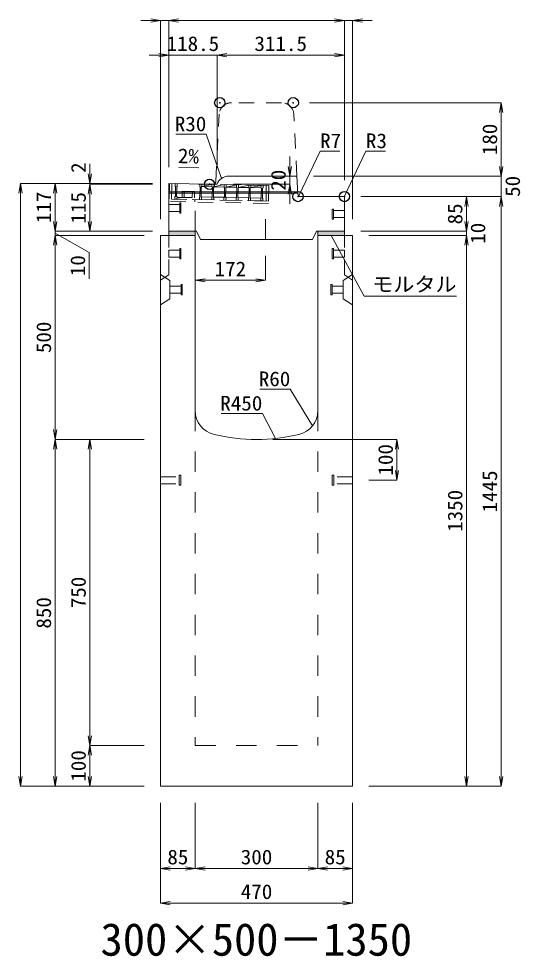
# Model space of a CAD drawing. Units: millimetres at full size. Extents: x -1809 to 57027, y -20349 to 17321.
# Drawn here: x 12318 to 13545, y -12412 to -10115 of the extents above; entities that cross this region are included whole.
import ezdxf
from ezdxf.enums import TextEntityAlignment as Align

# ---------------------------------------------------------------- set-up
doc = ezdxf.new("R2010")
doc.units = ezdxf.units.MM
doc.header["$LTSCALE"] = 50
doc.header["$PDMODE"] = 32
doc.header["$PDSIZE"] = 25
doc.linetypes.add('USER1', pattern=[2, 1, -1])
doc.linetypes.add('USER2', pattern=[1.35, 0.75, -0.6])
for name, color, linetype, lineweight in [('インサート', 3, 'USER2', 9), ('グレーチング', 7, 'USER2', 9), ('モルタル', 7, 'Continuous', 9), ('受枠', 3, 'USER2', 9), ('寸法線', 7, 'Continuous', 13), ('引出線', 4, 'Continuous', 13), ('本体', 2, 'Continuous', 13), ('目地', 132, 'Continuous', 9)]:
    doc.layers.add(name, color=color, linetype=linetype, lineweight=lineweight)
doc.layers.add('作業エリア', color=11, linetype='Continuous')
doc.layers.add('文字', color=7, linetype='Continuous')
doc.styles.add('ＭＳ 明朝', font='')
doc.styles.get('ＭＳ 明朝').set_extended_font_data('MS Mincho')

# ---------------------------------------------------------------- blocks, each defined once
blk = doc.blocks.new('open_arrow')
at = {"color": 0, "linetype": 'Continuous', "lineweight": -2}
blk.add_lwpolyline([(7.5, 1.25), (0, 0), (7.5, -1.25)], dxfattribs=at)

msp = doc.modelspace()

# ---------------------------------------------------------------- hatches: boundary and pattern name
at = {"layer": 'モルタル'}
for points in [[(12750, -10646.05), (12750, -10636.05), (12685, -10636.05), (12685, -10646.05)], [(13115, -10646.05), (13115, -10636.05), (13050, -10636.05), (13050, -10646.05)]]:
    msp.add_hatch(color=256, dxfattribs=at).paths.add_polyline_path(points)

# ---------------------------------------------------------------- linework, layer by layer
at = {"layer": 'インサート'}
for p, q in [((12685, -10570.55), (12712, -10570.55)), ((12685, -10570.55), (12685, -10587.55)), ((12685, -10587.55), (12712, -10587.55)), ((12715, -10566.55), (12712, -10566.55)), ((12712, -10566.55), (12712, -10591.55)), ((12715, -10591.55), (12715, -10566.55)), ((13085, -10581.55), (13088, -10581.55)), ((13085, -10606.55), (13085, -10581.55)), ((13088, -10581.55), (13088, -10606.55)), ((13115, -10585.55), (13088, -10585.55)), ((13115, -10585.55), (13115, -10602.55)), ((12712, -10591.55), (12715, -10591.55)), ((13088, -10606.55), (13085, -10606.55)), ((13115, -10602.55), (13088, -10602.55)), ((12715, -10678.55), (12712, -10678.55)), ((12712, -10678.55), (12712, -10703.55)), ((12715, -10703.55), (12715, -10678.55)), ((13085, -10678.55), (13088, -10678.55)), ((13085, -10703.55), (13085, -10678.55)), ((13088, -10678.55), (13088, -10703.55)), ((12685, -10682.55), (12712, -10682.55)), ((12685, -10682.55), (12685, -10699.55)), ((12685, -10699.55), (12712, -10699.55)), ((12712, -10703.55), (12715, -10703.55)), ((13088, -10703.55), (13085, -10703.55)), ((13115, -10682.55), (13088, -10682.55)), ((13115, -10699.55), (13088, -10699.55)), ((13115, -10682.55), (13115, -10699.55)), ((12688.2, -10770.55), (12715.2, -10770.55)), ((12688.2, -10770.55), (12688.2, -10787.55)), ((12718.2, -10766.55), (12715.2, -10766.55)), ((12715.2, -10766.55), (12715.2, -10791.55)), ((12718.2, -10791.55), (12718.2, -10766.55)), ((13081.8, -10766.55), (13084.8, -10766.55)), ((13081.8, -10791.55), (13081.8, -10766.55)), ((13084.8, -10766.55), (13084.8, -10791.55)), ((13111.8, -10770.55), (13084.8, -10770.55)), ((13111.8, -10770.55), (13111.8, -10787.55)), ((12688.2, -10787.55), (12715.2, -10787.55)), ((12715.2, -10791.55), (12718.2, -10791.55)), ((13084.8, -10791.55), (13081.8, -10791.55)), ((13111.8, -10787.55), (13084.8, -10787.55)), ((12665, -11237.55), (12711, -11237.55)), ((12665, -11254.55), (12665, -11237.55)), ((12665, -11254.55), (12711, -11254.55)), ((12711, -11258.55), (12711, -11233.55)), ((12711, -11233.55), (12715, -11233.55)), ((12715, -11258.55), (12715, -11233.55)), ((13085, -11233.55), (13089, -11233.55)), ((13085, -11233.55), (13085, -11258.55)), ((13089, -11233.55), (13089, -11258.55)), ((13135, -11237.55), (13089, -11237.55)), ((13135, -11254.55), (13089, -11254.55)), ((13135, -11237.55), (13135, -11254.55)), ((12715, -11258.55), (12711, -11258.55)), ((13089, -11258.55), (13085, -11258.55))]:
    msp.add_line(p, q, dxfattribs=at)
at = {"layer": 'グレーチング'}
for p, q in [((12701, -10519.37), (12700.88, -10525.37)), ((12915.95, -10523.67), (12701, -10519.37)), ((12706, -10519.47), (12705.88, -10525.47)), ((12700.88, -10525.37), (12701.86, -10526.39)), ((12701.86, -10526.39), (12701.38, -10550.39)), ((12704.86, -10526.45), (12704.38, -10550.45)), ((12705.88, -10525.47), (12704.86, -10526.45)), ((12718.12, -10538.22), (12717.82, -10553.22)), ((12718.12, -10538.22), (12748.12, -10538.82)), ((12723.12, -10538.32), (12722.82, -10553.32)), ((12743.12, -10538.72), (12742.82, -10553.72)), ((12748.12, -10538.82), (12747.82, -10553.82)), ((12760.98, -10520.57), (12760.86, -10526.57)), ((12760.86, -10526.57), (12761.84, -10527.59)), ((12761.84, -10527.59), (12761.36, -10551.59)), ((12764.84, -10527.65), (12764.36, -10551.65)), ((12765.86, -10526.67), (12764.84, -10527.65)), ((12765.98, -10520.67), (12765.86, -10526.67)), ((12765.86, -10526.67), (12790.98, -10521.17)), ((12765.86, -10526.67), (12790.86, -10527.17)), ((12790.98, -10521.17), (12790.86, -10527.17)), ((12790.86, -10527.17), (12791.84, -10528.19)), ((12791.84, -10528.19), (12791.36, -10552.19)), ((12794.84, -10528.25), (12794.36, -10552.25)), ((12795.86, -10527.27), (12794.84, -10528.25)), ((12795.98, -10521.27), (12795.86, -10527.27)), ((12795.86, -10527.27), (12820.97, -10521.77)), ((12795.86, -10527.27), (12820.85, -10527.77)), ((12820.97, -10521.77), (12820.85, -10527.77)), ((12820.85, -10527.77), (12821.83, -10528.79)), ((12821.83, -10528.79), (12821.35, -10552.79)), ((12824.83, -10528.85), (12824.35, -10552.85)), ((12825.85, -10527.87), (12824.83, -10528.85)), ((12825.97, -10521.87), (12825.85, -10527.87)), ((12825.85, -10527.87), (12850.97, -10522.37)), ((12825.85, -10527.87), (12850.85, -10528.37)), ((12850.97, -10522.37), (12850.85, -10528.37)), ((12850.85, -10528.37), (12851.83, -10529.39)), ((12851.83, -10529.39), (12851.35, -10553.39)), ((12854.83, -10529.45), (12854.35, -10553.45)), ((12855.85, -10528.47), (12854.83, -10529.45)), ((12855.97, -10522.47), (12855.85, -10528.47)), ((12855.85, -10528.47), (12880.96, -10522.97)), ((12855.85, -10528.47), (12880.84, -10528.97)), ((12880.96, -10522.97), (12880.84, -10528.97)), ((12880.84, -10528.97), (12881.82, -10529.99)), ((12881.82, -10529.99), (12881.34, -10553.99)), ((12884.82, -10530.05), (12884.34, -10554.05)), ((12885.84, -10529.07), (12884.82, -10530.05)), ((12885.96, -10523.07), (12885.84, -10529.07)), ((12885.84, -10529.07), (12910.95, -10523.57)), ((12885.84, -10529.07), (12910.83, -10529.57)), ((12910.95, -10523.57), (12910.83, -10529.57)), ((12910.83, -10529.57), (12911.81, -10530.59)), ((12911.81, -10530.59), (12911.33, -10554.59)), ((12914.81, -10530.65), (12914.33, -10554.65)), ((12915.83, -10529.67), (12914.81, -10530.65)), ((12915.95, -10523.67), (12915.83, -10529.67)), ((12700.24, -10557.37), (12700.36, -10551.37)), ((12915.19, -10561.67), (12700.24, -10557.37)), ((12700.36, -10551.37), (12701.38, -10550.39)), ((12705.36, -10551.47), (12704.38, -10550.45)), ((12705.24, -10557.47), (12705.36, -10551.47)), ((12705.33, -10552.97), (12760.31, -10554.07)), ((12760.22, -10558.57), (12760.34, -10552.57)), ((12760.34, -10552.57), (12761.36, -10551.59)), ((12764.36, -10551.65), (12791.36, -10552.19)), ((12765.34, -10552.67), (12764.36, -10551.65)), ((12765.22, -10558.67), (12765.34, -10552.67)), ((12790.22, -10559.17), (12790.34, -10553.17)), ((12790.34, -10553.17), (12791.36, -10552.19)), ((12795.34, -10553.27), (12794.36, -10552.25)), ((12794.36, -10552.25), (12821.35, -10552.79)), ((12795.22, -10559.27), (12795.34, -10553.27)), ((12820.21, -10559.77), (12820.33, -10553.77)), ((12820.33, -10553.77), (12821.35, -10552.79)), ((12825.33, -10553.87), (12824.35, -10552.85)), ((12824.35, -10552.85), (12851.35, -10553.39)), ((12825.21, -10559.87), (12825.33, -10553.87)), ((12850.21, -10560.37), (12850.33, -10554.37)), ((12850.33, -10554.37), (12851.35, -10553.39)), ((12855.33, -10554.47), (12854.35, -10553.45)), ((12854.35, -10553.45), (12881.34, -10553.99)), ((12855.21, -10560.47), (12855.33, -10554.47)), ((12880.2, -10560.97), (12880.32, -10554.97)), ((12880.32, -10554.97), (12881.34, -10553.99)), ((12885.32, -10555.07), (12884.34, -10554.05)), ((12884.34, -10554.05), (12911.33, -10554.59)), ((12885.2, -10561.07), (12885.32, -10555.07)), ((12910.19, -10561.57), (12910.31, -10555.57)), ((12910.31, -10555.57), (12911.33, -10554.59)), ((12915.31, -10555.67), (12914.33, -10554.65)), ((12915.19, -10561.67), (12915.31, -10555.67))]:
    msp.add_line(p, q, dxfattribs=at)
at = {"layer": 'モルタル'}
for points in [[(12685, -10636.05), (12750, -10636.05), (12750, -10646.05), (12685, -10646.05)], [(13050, -10636.05), (13115, -10636.05), (13115, -10646.05), (13050, -10646.05)]]:
    msp.add_lwpolyline(points, close=True, dxfattribs=at)
at = {"layer": '作業エリア'}
for p in [(12810, -10321.05), (12990, -10321.05), (12785, -10521.05), (13001.5, -10551.05), (13115, -10551.05)]:
    msp.add_point(p, dxfattribs=at)
at = {"layer": '受枠'}
for p, q in [((12687, -10519.09), (12686.12, -10563.08)), ((12929.95, -10523.95), (12687, -10519.09)), ((12693, -10519.21), (12692.24, -10557.21)), ((12923.95, -10523.83), (12923.19, -10561.83)), ((12929.95, -10523.95), (12929.07, -10567.94)), ((12929.07, -10567.94), (12686.12, -10563.08)), ((12692.24, -10557.21), (12929.19, -10561.95)), ((12749.23, -10558.35), (12749.11, -10564.34))]:
    msp.add_line(p, q, dxfattribs=at)
at = {"layer": '寸法線'}
for p, q in [((12733, -10119.38), (12617, -10119.38)), ((12665, -10606.03), (12665, -10119.38)), ((12685, -10119.38), (13115, -10119.38)), ((12685, -10479.03), (12685, -10119.38)), ((12685, -10479.03), (12685, -10119.38)), ((13067, -10119.38), (13183, -10119.38)), ((13115, -10511.03), (13115, -10119.38)), ((13115, -10511.03), (13115, -10119.38)), ((13135, -10606.03), (13135, -10119.38)), ((12851.37, -10204.38), (12637, -10204.38)), ((12685, -10479.03), (12685, -10204.38)), ((12803.37, -10481.03), (12803.37, -10204.38)), ((13115, -10204.38), (12803.37, -10204.38)), ((12803.37, -10481.03), (12803.37, -10204.38)), ((13115, -10511.03), (13115, -10204.38)), ((13030.02, -10321.05), (13498.78, -10321.05)), ((13498.78, -10321.05), (13498.78, -10501.05)), ((12492.06, -10471.05), (12492.06, -10569.05)), ((12981.36, -10569.05), (12981.36, -10453.05)), ((13498.78, -10453.05), (13498.78, -10599.05)), ((12322.06, -11996.05), (12322.06, -10519.05)), ((12644.98, -10519.05), (12322.06, -10519.05)), ((12407.06, -10519.05), (12407.06, -10636.05)), ((12644.98, -10519.05), (12407.06, -10519.05)), ((12644.98, -10519.05), (12492.06, -10519.05)), ((12871.67, -10501.05), (12981.36, -10501.05)), ((13039.02, -10501.05), (13498.78, -10501.05)), ((13039.02, -10501.05), (13498.78, -10501.05)), ((12644.98, -10521.05), (12492.06, -10521.05)), ((12492.06, -10521.05), (12492.06, -10636.05)), ((12644.98, -10521.05), (12492.06, -10521.05)), ((12843.39, -10521.05), (12981.36, -10521.05)), ((13155.02, -10551.05), (13498.78, -10551.05)), ((13155.02, -10551.05), (13413.78, -10551.05)), ((13155.02, -10551.05), (13498.78, -10551.05)), ((13413.78, -10551.05), (13413.78, -10636.05)), ((13498.78, -10551.05), (13498.78, -11996.05)), ((12407.06, -10588.05), (12407.06, -10694.05)), ((13413.78, -10588.05), (13413.78, -10694.05)), ((12644.98, -10636.05), (12407.06, -10636.05)), ((12644.98, -10636.05), (12407.06, -10636.05)), ((12407.06, -10641.05), (12490.47, -10688.34)), ((12624.98, -10646.05), (12407.06, -10646.05)), ((12407.06, -10646.05), (12407.06, -11146.05)), ((12624.98, -10646.05), (12407.06, -10646.05)), ((12644.98, -10636.05), (12492.06, -10636.05)), ((13155.02, -10636.05), (13413.78, -10636.05)), ((13155.02, -10636.05), (13413.78, -10636.05)), ((13175.02, -10646.05), (13413.78, -10646.05)), ((13175.02, -10646.05), (13413.78, -10646.05)), ((13413.78, -10646.05), (13413.78, -11996.05)), ((12490.47, -10688.34), (12490.47, -10752.41)), ((12922, -10696.07), (12922, -10756.28)), ((12750, -10756.28), (12922, -10756.28)), ((12624.98, -11146.05), (12407.06, -11146.05)), ((12407.06, -11996.05), (12407.06, -11146.05)), ((12624.98, -11146.05), (12407.06, -11146.05)), ((12492.06, -11146.05), (12492.06, -11896.05)), ((12624.98, -11146.05), (12492.06, -11146.05)), ((12940.02, -11146.05), (13243.78, -11146.05)), ((13243.78, -11146.05), (13243.78, -11246.05)), ((13175.02, -11246.05), (13243.78, -11246.05)), ((12624.98, -11896.05), (12492.06, -11896.05)), ((12492.06, -11896.05), (12492.06, -11996.05)), ((12624.98, -11896.05), (12492.06, -11896.05)), ((12624.98, -11996.05), (12322.06, -11996.05)), ((12624.98, -11996.05), (12407.06, -11996.05)), ((12624.98, -11996.05), (12492.06, -11996.05)), ((13175.02, -11996.05), (13413.78, -11996.05)), ((13175.02, -11996.05), (13498.78, -11996.05)), ((12665, -12036.07), (12665, -12197.21)), ((12665, -12036.07), (12665, -12282.21)), ((12750, -12036.07), (12750, -12197.21)), ((12750, -12036.07), (12750, -12197.21)), ((13050, -12036.07), (13050, -12197.21)), ((13050, -12036.07), (13050, -12197.21)), ((13135, -12036.07), (13135, -12197.21)), ((13135, -12036.07), (13135, -12282.21)), ((12665, -12197.21), (12750, -12197.21)), ((12750, -12197.21), (13050, -12197.21)), ((13050, -12197.21), (13135, -12197.21)), ((12665, -12282.21), (13135, -12282.21))]:
    msp.add_line(p, q, dxfattribs=at)
at = {"layer": '引出線'}
for points in [[(12814.33, -10506.56), (12777.1, -10398.16), (12702.43, -10398.16)], [(13003.33, -10549.13), (13055.62, -10439.6), (13103.55, -10439.6)], [(13114.12, -10551.93), (13167.75, -10439.6), (13215.48, -10439.6)], [(12758.5, -10480.93), (12709.76, -10479.95), (12758.5, -10480.93)], [(13082.5, -10646.05), (13163.13, -10795.08), (13389.05, -10795.08)], [(13037.07, -11112.74), (12982.66, -11022.84), (12907.98, -11022.84)], [(12946.44, -11143.65), (12914.22, -11082.51), (12813.21, -11082.51)]]:
    msp.add_lwpolyline(points, dxfattribs=at)
at = {"layer": '本体', "linetype": 'USER2'}
for p, q in [((12961.46, -10321.05), (12838.54, -10321.05)), ((12800.33, -10514.4), (12808.57, -10349.56)), ((12999, -10501.05), (12991.43, -10349.56))]:
    msp.add_line(p, q, dxfattribs=at)
at = {"layer": '本体'}
for p, q in [((12685, -10636.05), (12685, -10519.05)), ((12685, -10519.05), (12785, -10521.05)), ((12999, -10501.05), (12831.65, -10501.05)), ((13001.17, -10544.4), (12999, -10501.05)), ((12785, -10521.05), (12803.37, -10521.05)), ((13112, -10551.05), (13008.16, -10551.05)), ((13115, -10636.05), (13115, -10554.05)), ((12665, -10646.05), (12665, -11996.05)), ((12665, -10646.05), (12750, -10646.05)), ((12753, -10636.05), (12685, -10636.05)), ((12750, -10646.05), (12750, -11075.53)), ((12753, -10636.05), (12763, -10656.05)), ((13037, -10656.05), (12763, -10656.05)), ((13047, -10636.05), (13037, -10656.05)), ((13115, -10636.05), (13047, -10636.05)), ((13050, -10646.05), (13135, -10646.05)), ((13050, -10646.05), (13050, -11075.53)), ((13135, -10646.05), (13135, -11996.05)), ((12665, -11996.05), (13135, -11996.05))]:
    msp.add_line(p, q, dxfattribs=at)
at = {"layer": '本体', "linetype": 'USER1'}
for p, q in [((12750, -10636.05), (12750, -10558.36)), ((12922, -10656.05), (12922, -10561.8))]:
    msp.add_line(p, q, dxfattribs=at)
at = {"layer": '本体', "linetype": 'USER2', "lineweight": 9}
for p, q in [((12685, -10743.05), (12685, -10646.05)), ((13115, -10743.05), (13115, -10646.05)), ((12665, -10755.55), (12685, -10743.05)), ((13135, -10755.55), (13115, -10743.05))]:
    msp.add_line(p, q, dxfattribs=at)
at = {"layer": '本体', "lineweight": 9}
for p, q in [((12665, -10742.05), (12688.2, -10756.55)), ((13134.58, -10742.31), (13111.8, -10756.55)), ((12688.2, -10756.55), (12688.2, -10801.55)), ((13111.8, -10756.55), (13111.8, -10801.55)), ((12688.2, -10801.55), (12665, -10816.05)), ((13111.8, -10801.55), (13135, -10816.05))]:
    msp.add_line(p, q, dxfattribs=at)
at = {"layer": '本体', "linetype": 'USER1', "lineweight": 15}
for p, q in [((12750, -11075.53), (12750, -11896.05)), ((13050, -11075.53), (13050, -11896.05)), ((12750, -11896.05), (13050, -11896.05))]:
    msp.add_line(p, q, dxfattribs=at)
at = {"layer": '本体', "linetype": 'USER2'}
for centre, radius, start, end in [((12838.54, -10351.05), 30, 90, 177.13759), ((12961.46, -10351.05), 30, 2.86241, 90), ((12793.34, -10514.05), 7, 270, 357.13759)]:
    msp.add_arc(centre, radius, start, end, dxfattribs=at)
at = {"layer": '本体'}
for centre, radius, start, end in [((12831.65, -10531.05), 30, 90, 160.52878), ((13008.16, -10544.05), 7, 182.86241, 270), ((13112, -10554.05), 3, 0, 90), ((12810, -11075.53), 60, 180, 256.65764), ((12990, -11075.53), 60, 283.34236, 0), ((12900, -10696.05), 450, 256.65764, 283.34236)]:
    msp.add_arc(centre, radius, start, end, dxfattribs=at)
at = {"layer": '目地'}
for p, q in [((12685, -10539.05), (13000.9, -10539.05)), ((12685, -10543.05), (13001.1, -10543.05))]:
    msp.add_line(p, q, dxfattribs=at)

# ---------------------------------------------------------------- block references
at = {"layer": '寸法線', "xscale": 3.2, "yscale": 3.2}
for p, rotation in [((12665, -10119.38), 180), ((13115, -10119.38), 180), ((13115, -10119.38), 180), ((12685, -10204.38), 180), ((13115, -10204.38), 180), ((13498.78, -10321.05), 270), ((12492.06, -10519.05), 90), ((12981.36, -10501.05), 90), ((13498.78, -10501.05), 90), ((13498.78, -10501.05), 90), ((12322.06, -10519.05), 270), ((12407.06, -10519.05), 270), ((12492.06, -10521.05), 270), ((12492.06, -10521.05), 270), ((12981.36, -10521.05), 270), ((13413.78, -10551.05), 270), ((13498.78, -10551.05), 270), ((13498.78, -10551.05), 270), ((12407.06, -10636.05), 90), ((12407.06, -10636.05), 90), ((12492.06, -10636.05), 90), ((13413.78, -10636.05), 90), ((13413.78, -10636.05), 90), ((12407.06, -10646.05), 270), ((12407.06, -10646.05), 270), ((13413.78, -10646.05), 270), ((13413.78, -10646.05), 270), ((12922, -10756.28), 180), ((12407.06, -11146.05), 90), ((12407.06, -11146.05), 270), ((12492.06, -11146.05), 270), ((13243.78, -11146.05), 270), ((13243.78, -11246.05), 90), ((12492.06, -11896.05), 90), ((12492.06, -11896.05), 270), ((12322.06, -11996.05), 90), ((12407.06, -11996.05), 90), ((12492.06, -11996.05), 90), ((13413.78, -11996.05), 90), ((13498.78, -11996.05), 90), ((12750, -12197.21), 180), ((13050, -12197.21), 180), ((13135, -12197.21), 180), ((13135, -12282.21), 180)]:
    msp.add_blockref('open_arrow', p, dxfattribs=dict(at, rotation=rotation))
for p in [(12685, -10119.38), (12685, -10119.38), (13135, -10119.38), (12803.37, -10204.38), (12803.37, -10204.38), (12750, -10756.28), (12665, -12197.21), (12750, -12197.21), (13050, -12197.21), (12665, -12282.21)]:
    msp.add_blockref('open_arrow', p, dxfattribs=at)
at = {"layer": '引出線', "xscale": 0.0533, "yscale": 0.0533}
for p, rotation in [((12758.5, -10480.93), 178.9), ((12814.33, -10506.56), 109), ((13003.33, -10549.13), 64.5), ((13114.12, -10551.93), 64.5), ((13082.5, -10646.05), 298.4), ((13037.07, -11112.74), 121.2), ((12946.44, -11143.65), 117.8)]:
    msp.add_blockref('open_arrow', p, dxfattribs=dict(at, rotation=rotation))

# ---------------------------------------------------------------- texts
at = {"layer": '寸法線', "style": 'ＭＳ 明朝', "width": 1.05}
for s, p in [('118.5', (12744.18, -10176.36)), ('311.5', (12959.18, -10176.36)), ('172', (12836, -10728.26)), ('85', (12707.5, -12169.19)), ('300', (12900, -12169.19)), ('85', (13092.5, -12169.19)), ('470', (12900, -12254.19))]:
    msp.add_text(s, height=36.03, dxfattribs=at).set_placement(p, align=Align.MIDDLE_CENTER)
for s, p in [('180', (13470.76, -10411.05)), ('2', (12464.06, -10480.2)), ('20', (12953.34, -10511.05)), ('50', (13526.8, -10526.05)), ('117', (12379.04, -10577.55)), ('115', (12464.04, -10578.55)), ('85', (13385.76, -10593.55)), ('10', (13441.8, -10641.05)), ('10', (12462.45, -10720.38)), ('500', (12379.04, -10896.05)), ('100', (13215.76, -11196.05)), ('1445', (13470.76, -11273.55)), ('1350', (13385.76, -11321.05)), ('750', (12464.04, -11521.05)), ('850', (12379.04, -11571.05)), ('100', (12464.04, -11946.05))]:
    msp.add_text(s, height=36.03, rotation=90, dxfattribs=at).set_placement(p, align=Align.MIDDLE_CENTER)
at = {"layer": '引出線', "style": 'ＭＳ 明朝', "width": 1.05}
for s, p in [('R30', (12777.1, -10354.96)), ('R60', (12982.66, -10979.64)), ('R450', (12914.22, -11039.31))]:
    msp.add_text(s, height=36.03, dxfattribs=at).set_placement(p, align=Align.TOP_RIGHT)
for s, p in [('R7', (13055.62, -10396.4)), ('R3', (13167.75, -10396.4)), ('モルタル', (13183.13, -10747.97))]:
    msp.add_text(s, height=36.03, dxfattribs=at).set_placement(p, align=Align.TOP_LEFT)
msp.add_text('2%', height=36.03, rotation=358.854, dxfattribs=at).set_placement((12759.44, -10434.03), align=Align.TOP_RIGHT)
at = {"layer": '文字', "style": 'ＭＳ 明朝'}
msp.add_text('300×500－1350', height=80.06, dxfattribs=at).set_placement((12899.52, -12371.03), align=Align.MIDDLE_CENTER)

doc.saveas('drawing.dxf')
